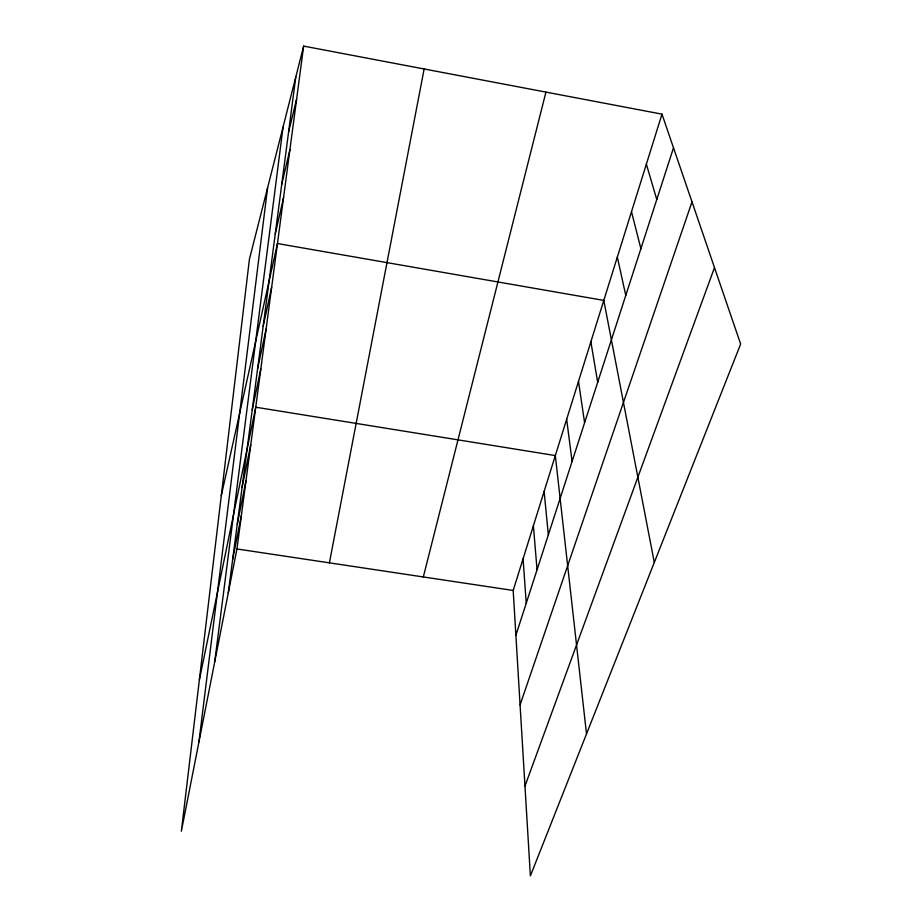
<?xml version="1.0" encoding="UTF-8"?>
<svg xmlns="http://www.w3.org/2000/svg" width="922" height="922" viewBox="0 0 922 922"><rect width="100%" height="100%" fill="white"/><g stroke="black" fill="none" stroke-linecap="round" stroke-linejoin="round"><path stroke-width="1.38" d="M198.91 742.06L267.576 187.858M214.722 661.754L283.089 126.89M228.253 593.053L295.778 77.033M303.649 46.1L249.424 259.209L181.357 831.218L236.942 548.959L303.649 46.1L661.984 114.144L740.643 344.044L530.38 875.9L513.185 590.46L661.984 114.144M329.408 562.846L424.132 68.977M232.667 559.354L241.345 515.709M237.265 524.18L245.944 481.077M242.071 487.415L250.738 444.946M199.371 679.814L255.74 407.213L555.321 455.572L586.507 733.935M252.213 409.91L260.811 368.973M257.572 369.031L266.112 329.027M263.173 326.192L271.656 287.261M221.28 495.702L277.453 243.535L603.795 300.411L654.297 562.466M275.229 234.05L283.538 197.723M281.729 184.412L289.911 149.664M288.563 132.146L296.607 99.184M423.325 576.965L545.939 92.108M515.882 635.27L673.498 147.82M520.077 704.927L691.996 201.86M524.964 786.086L714.492 267.599M236.942 548.959L513.185 590.46M646.368 164.128L656.775 199.544M631.501 211.726L640.894 248.663M617.325 257.1L625.784 295.386M590.864 341.797L597.687 382.296M578.497 381.374L584.594 422.772M566.661 419.256L572.089 461.449M544.118 491.426L548.336 534.91M533.389 525.794L537.053 569.796M523.074 558.79L526.243 603.23"/></g></svg>
